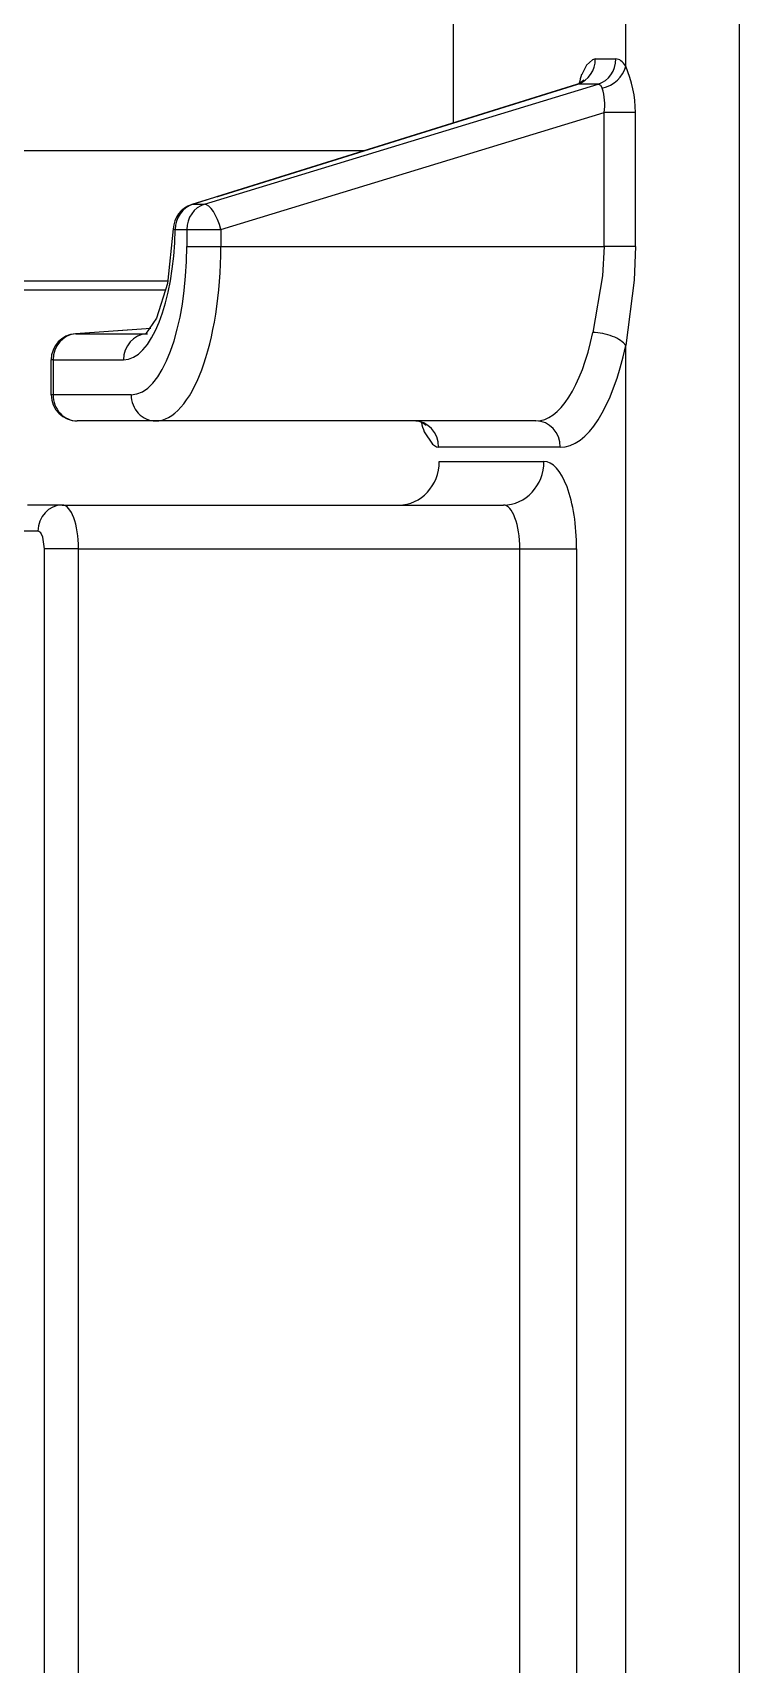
# Model space of a CAD drawing. Header units: inches. Extents: x 47316 to 59086, y 3141 to 11743.
# Drawn here: x 51910.99 to 51914.24, y 8986.11 to 8993.62 of the extents above; entities that cross this region are included whole.
import ezdxf

# ---------------------------------------------------------------- set-up
doc = ezdxf.new("R2010")
doc.units = ezdxf.units.IN
doc.header["$MEASUREMENT"] = 0
doc.layers.add('___SHELL', color=7, linetype='Continuous')

msp = doc.modelspace()

# ---------------------------------------------------------------- linework, layer by layer
at = {"layer": '___SHELL', "color": 0, "linetype": 'ByBlock', "lineweight": -2}
for p, q in [((51914.2421, 8969.6168), (51914.2421, 9017.4174)), ((51912.9256, 9001.637), (51912.9256, 8993.2019)), ((51913.5662, 8993.4918), (51913.5396, 8993.4668)), ((51913.5797, 8993.496), (51913.5662, 8993.4918)), ((51913.5396, 8993.4668), (51913.5167, 8993.424)), ((51913.5927, 8993.38), (51913.5994, 8993.3783)), ((51913.5994, 8993.3783), (51913.6034, 8993.3753)), ((51913.6034, 8993.3753), (51913.6112, 8993.362)), ((51911.6381, 8992.7137), (51911.6109, 8992.4623)), ((51913.6205, 8992.6334), (51913.6128, 8992.498)), ((51913.7639, 8992.6334), (51913.7576, 8992.4783)), ((51911.6109, 8992.4623), (51911.5613, 8992.3037)), ((51913.6128, 8992.498), (51913.5681, 8992.2367)), ((51913.7576, 8992.4783), (51913.7191, 8992.1772)), ((51911.5613, 8992.3037), (51911.5106, 8992.2297)), ((51913.7191, 8969.6168), (51913.7191, 8992.1772)), ((51912.7922, 8991.7801), (51912.8303, 8991.7229)), ((51912.8303, 8991.7229), (51912.8492, 8991.7113)), ((51912.8492, 8991.7113), (51912.8585, 8991.7095)), ((51911.0196, 8991.3217), (51911.0152, 8991.3225)), ((51911.0284, 8991.3145), (51911.0196, 8991.3217)), ((51911.0377, 8991.2955), (51911.0284, 8991.3145)), ((51911.0453, 8991.2422), (51911.0377, 8991.2955)), ((51911.0453, 8969.511), (51911.0453, 8991.2422)), ((51911.2022, 8969.511), (51911.2022, 8991.2422)), ((51913.232, 8969.511), (51913.232, 8991.2422)), ((51913.4934, 8991.2422), (51913.4934, 8969.511))]:
    msp.add_line(p, q, dxfattribs=at)
at = {"layer": '___SHELL', "color": 0, "linetype": 'ByBlock', "lineweight": -2, "ltscale": 0.492831}
msp.add_line((51913.7191, 8993.4624), (51913.7191, 9001.3809), dxfattribs=at)
at = {"layer": '___SHELL', "color": 0, "linetype": 'ByBlock', "lineweight": -2, "ltscale": 0.005872}
for p, q in [((51913.5797, 8993.496), (51913.674, 8993.496)), ((51913.5927, 8993.38), (51913.4984, 8993.38))]:
    msp.add_line(p, q, dxfattribs=at)
at = {"layer": '___SHELL', "color": 0, "linetype": 'ByBlock', "lineweight": -2, "ltscale": 0.117866}
msp.add_line((51911.7814, 8992.8271), (51913.5927, 8993.38), dxfattribs=at)
at = {"layer": '___SHELL', "color": 0, "linetype": 'ByBlock', "lineweight": -2, "ltscale": 0.107959}
msp.add_line((51911.838, 8992.8622), (51913.4938, 8993.3794), dxfattribs=at)
at = {"layer": '___SHELL', "color": 0, "linetype": 'ByBlock', "lineweight": -2, "ltscale": 0.107901}
msp.add_line((51911.8435, 8992.8631), (51913.4984, 8993.38), dxfattribs=at)
at = {"layer": '___SHELL', "color": 0, "linetype": 'ByBlock', "lineweight": -2, "ltscale": 0.000280114}
msp.add_line((51913.4939, 8993.3794), (51913.4984, 8993.38), dxfattribs=at)
at = {"layer": '___SHELL', "color": 0, "linetype": 'ByBlock', "lineweight": -2, "ltscale": 0.114756}
msp.add_line((51911.857, 8992.7112), (51913.6205, 8993.2495), dxfattribs=at)
at = {"layer": '___SHELL', "color": 0, "linetype": 'ByBlock', "lineweight": -2, "ltscale": 0.008926}
for p, q in [((51913.7639, 8993.2495), (51913.6205, 8993.2495)), ((51913.7639, 8992.6334), (51913.6205, 8992.6334))]:
    msp.add_line(p, q, dxfattribs=at)
at = {"layer": '___SHELL', "color": 0, "linetype": 'ByBlock', "lineweight": -2, "ltscale": 0.038342}
for p, q in [((51913.6205, 8992.6334), (51913.6205, 8993.2495)), ((51913.7639, 8992.6334), (51913.7639, 8993.2495))]:
    msp.add_line(p, q, dxfattribs=at)
at = {"layer": '___SHELL', "color": 0, "linetype": 'ByBlock', "lineweight": -2, "ltscale": 0.489359}
msp.add_line((51904.6575, 8993.0753), (51912.5202, 8993.0753), dxfattribs=at)
at = {"layer": '___SHELL', "color": 0, "linetype": 'ByBlock', "lineweight": -2, "ltscale": 0.007511}
msp.add_line((51911.7228, 8992.8263), (51911.838, 8992.8622), dxfattribs=at)
at = {"layer": '___SHELL', "color": 0, "linetype": 'ByBlock', "lineweight": -2, "ltscale": 0.000334136}
msp.add_line((51911.7228, 8992.8263), (51911.7281, 8992.8271), dxfattribs=at)
at = {"layer": '___SHELL', "color": 0, "linetype": 'ByBlock', "lineweight": -2, "ltscale": 0.007524}
msp.add_line((51911.8435, 8992.8631), (51911.7281, 8992.8271), dxfattribs=at)
at = {"layer": '___SHELL', "color": 0, "linetype": 'ByBlock', "lineweight": -2, "ltscale": 0.003317}
for p, q in [((51911.7281, 8992.8271), (51911.7814, 8992.8271)), ((51911.6468, 8992.7112), (51911.7001, 8992.7112))]:
    msp.add_line(p, q, dxfattribs=at)
at = {"layer": '___SHELL', "color": 0, "linetype": 'ByBlock', "lineweight": -2, "ltscale": 0.00034668}
msp.add_line((51911.838, 8992.8622), (51911.8435, 8992.8631), dxfattribs=at)
at = {"layer": '___SHELL', "color": 0, "linetype": 'ByBlock', "lineweight": -2, "ltscale": 0.009763}
for p, q in [((51911.7001, 8992.7112), (51911.857, 8992.7112)), ((51911.7001, 8992.6334), (51911.857, 8992.6334))]:
    msp.add_line(p, q, dxfattribs=at)
at = {"layer": '___SHELL', "color": 0, "linetype": 'ByBlock', "lineweight": -2, "ltscale": 0.00484}
for p, q in [((51911.7001, 8992.7112), (51911.7001, 8992.6334)), ((51911.857, 8992.7112), (51911.857, 8992.6334))]:
    msp.add_line(p, q, dxfattribs=at)
at = {"layer": '___SHELL', "color": 0, "linetype": 'ByBlock', "lineweight": -2, "ltscale": 0.109756}
msp.add_line((51911.857, 8992.6334), (51913.6205, 8992.6334), dxfattribs=at)
at = {"layer": '___SHELL', "color": 0, "linetype": 'ByBlock', "lineweight": -2, "ltscale": 0.446939}
msp.add_line((51911.613, 8992.4727), (51904.4318, 8992.4727), dxfattribs=at)
at = {"layer": '___SHELL', "color": 0, "linetype": 'ByBlock', "lineweight": -2, "ltscale": 0.079324}
msp.add_line((51910.3298, 8992.4329), (51911.6043, 8992.4332), dxfattribs=at)
at = {"layer": '___SHELL', "color": 0, "linetype": 'ByBlock', "lineweight": -2, "ltscale": 0.021578}
msp.add_line((51911.5341, 8992.2551), (51911.1882, 8992.2313), dxfattribs=at)
at = {"layer": '___SHELL', "color": 0, "linetype": 'ByBlock', "lineweight": -2, "ltscale": 0.021456}
msp.add_line((51911.5341, 8992.2551), (51911.1902, 8992.2314), dxfattribs=at)
at = {"layer": '___SHELL', "color": 0, "linetype": 'ByBlock', "lineweight": -2, "ltscale": 0.020172}
msp.add_line((51911.1902, 8992.2314), (51911.5143, 8992.2314), dxfattribs=at)
at = {"layer": '___SHELL', "color": 0, "linetype": 'ByBlock', "lineweight": -2, "ltscale": 0.000546265}
for p, q in [((51911.0848, 8992.1111), (51911.076, 8992.1111)), ((51911.0848, 8991.9505), (51911.076, 8991.9505))]:
    msp.add_line(p, q, dxfattribs=at)
at = {"layer": '___SHELL', "color": 0, "linetype": 'ByBlock', "lineweight": -2, "ltscale": 0.009991}
for p, q in [((51911.076, 8991.9505), (51911.076, 8992.1111)), ((51911.0848, 8992.1111), (51911.0848, 8991.9505))]:
    msp.add_line(p, q, dxfattribs=at)
at = {"layer": '___SHELL', "color": 0, "linetype": 'ByBlock', "lineweight": -2, "ltscale": 0.020175}
msp.add_line((51911.0848, 8992.1111), (51911.4089, 8992.1111), dxfattribs=at)
at = {"layer": '___SHELL', "color": 0, "linetype": 'ByBlock', "lineweight": -2, "ltscale": 0.022375}
for p, q in [((51911.4443, 8991.9505), (51911.0848, 8991.9505)), ((51911.556, 8991.83), (51911.1965, 8991.83))]:
    msp.add_line(p, q, dxfattribs=at)
at = {"layer": '___SHELL', "color": 0, "linetype": 'ByBlock', "lineweight": -2, "ltscale": 0.108945}
msp.add_line((51913.3064, 8991.83), (51911.556, 8991.83), dxfattribs=at)
at = {"layer": '___SHELL', "color": 0, "linetype": 'ByBlock', "lineweight": -2, "ltscale": 0.034833}
msp.add_line((51913.4182, 8991.7095), (51912.8585, 8991.7095), dxfattribs=at)
at = {"layer": '___SHELL', "color": 0, "linetype": 'ByBlock', "lineweight": -2, "ltscale": 0.029968}
msp.add_line((51912.8614, 8991.6439), (51913.3429, 8991.6439), dxfattribs=at)
at = {"layer": '___SHELL', "color": 0, "linetype": 'ByBlock', "lineweight": -2, "ltscale": 0.009973}
msp.add_line((51911.1269, 8991.4431), (51910.9667, 8991.4431), dxfattribs=at)
at = {"layer": '___SHELL', "color": 0, "linetype": 'ByBlock', "lineweight": -2, "ltscale": 0.126331}
msp.add_line((51911.1269, 8991.4431), (51913.1567, 8991.4431), dxfattribs=at)
at = {"layer": '___SHELL', "color": 0, "linetype": 'ByBlock', "lineweight": -2, "ltscale": 0.007166}
msp.add_line((51911.0152, 8991.3225), (51910.9001, 8991.3225), dxfattribs=at)
at = {"layer": '___SHELL', "color": 0, "linetype": 'ByBlock', "lineweight": -2, "ltscale": 0.009766}
msp.add_line((51911.2022, 8991.2422), (51911.0453, 8991.2422), dxfattribs=at)
at = {"layer": '___SHELL', "color": 0, "linetype": 'ByBlock', "lineweight": -2, "ltscale": 0.126328}
msp.add_line((51911.2022, 8991.2422), (51913.232, 8991.2422), dxfattribs=at)
at = {"layer": '___SHELL', "color": 0, "linetype": 'ByBlock', "lineweight": -2, "ltscale": 0.016272}
msp.add_line((51913.232, 8991.2422), (51913.4934, 8991.2422), dxfattribs=at)
at = {"layer": '___SHELL', "color": 0, "linetype": 'ByBlock', "lineweight": -2}
for centre, radius, start, end in [((51913.4598, 8993.4929), 0.1196, 288.88675, 1.4887), ((51913.823, 8993.3182), 0.3241, 160.95601, 168.28395), ((51913.2315, 8993.2498), 0.5323, 359.96919, 23.55946), ((51913.4748, 8993.4468), 0.07, 285.85584, 317.77949), ((51913.3581, 8993.2838), 0.265, 352.53984, 17.16283), ((51911.7585, 8992.7112), 0.1205, 107.24172, 178.7856), ((51911.1965, 8992.1111), 0.1205, 93.93981, 180), ((51911.1965, 8991.9505), 0.1205, 180, 270), ((51912.7489, 8991.7552), 0.0747, 45.77211, 91.663), ((51913.102, 8991.8971), 0.3312, 192.84862, 200.68439)]:
    msp.add_arc(centre, radius, start, end, dxfattribs=at)
for centre, major_axis, ratio, start_param, end_param in [((51913.5623, 8993.496), (0, -0.1205), 0.927184, 0.275806, 1.570796), ((51913.6784, 8993.2911), (-0.0052, 0.2049), 0.395074, 5.692758, 6.273157), ((51913.6074, 8993.4624), (-0.1022, -0.0638), 0.795044, 1.14319, 2.475905), ((51911.7585, 8992.7112), (0, -0.1205), 0.927184, 3.417399, 4.712389), ((51911.8118, 8992.7112), (0, -0.1205), 0.927184, 3.417399, 4.712389), ((51911.8118, 8992.7112), (0.0352, -0.1153), 0.360449, 1.461212, 3.032008), ((51911.4089, 8992.7471), (0, 0.6361), 0.374607, 3.141593, 4.655855), ((51911.7585, 8992.7112), (0.1205, -0.0025), 0.05239, 3.141635, 3.526121), ((51911.4443, 8992.6334), (0, 0.6828), 0.374607, 3.141593, 4.712389), ((51911.556, 8992.6334), (0, 0.8034), 0.374607, 3.141593, 4.712389), ((51911.1965, 8992.1111), (0, -0.1205), 0.927184, 3.198136, 4.712389), ((51911.5206, 8992.1111), (0, 0.1205), 0.927184, 0.056543, 1.570796), ((51911.5143, 8992.7471), (0, 0.5157), 0.374607, 3.141593, 3.164534), ((51913.3064, 8992.6334), (0, 0.8034), 0.374607, 3.141593, 4.195914), ((51913.6074, 8992.1772), (-0.1179, 0.0251), 0.45786, 3.576546, 5.147343), ((51913.4182, 8992.6334), (0, 0.9239), 0.374607, 3.141593, 4.195914), ((51911.1965, 8991.9505), (0, 0.1205), 0.927184, 1.570796, 3.141593), ((51911.556, 8991.9505), (0, 0.1205), 0.927184, 1.570796, 3.141593), ((51912.7468, 8991.7095), (0, 0.1205), 0.927184, 4.712389, 6.283185), ((51913.3064, 8991.7095), (0, 0.1205), 0.927184, 4.712389, 6.283185), ((51912.6752, 8991.6439), (0, -0.2008), 0.927184, 0, 1.570796), ((51913.1567, 8991.6439), (0, 0.2008), 0.927184, 3.141593, 4.712389), ((51913.3429, 8991.2422), (0, -0.4017), 0.374607, 1.570796, 3.141593), ((51911.1269, 8991.3225), (0, 0.1205), 0.927184, 0, 1.570796), ((51911.1269, 8991.2422), (0, 0.2008), 0.374607, 4.712389, 6.283185), ((51913.1567, 8991.2422), (0, -0.2008), 0.374607, 1.570796, 3.141593)]:
    msp.add_ellipse(centre, major_axis=major_axis, ratio=ratio, start_param=start_param, end_param=end_param, dxfattribs=at)

doc.saveas('drawing.dxf')
